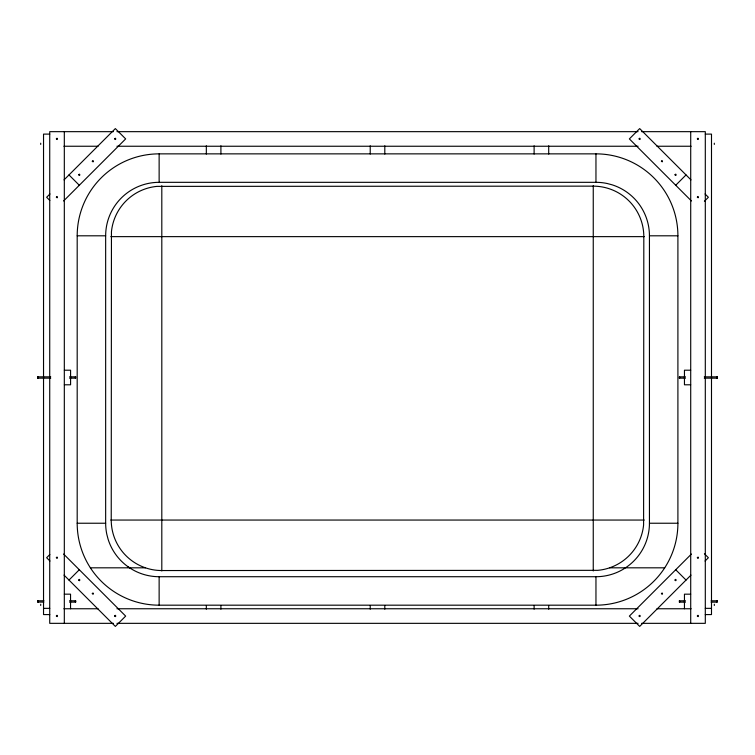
<?xml version="1.0" encoding="UTF-8"?>
<svg xmlns="http://www.w3.org/2000/svg" width="755" height="755" viewBox="0 0 755 755"><rect width="100%" height="100%" fill="white"/><g stroke="black" fill="none" stroke-linecap="round" stroke-linejoin="round"><path stroke-width="1.13" d="M49.962 193.969L46.65 197.272L49.821 200.453M64.033 179.888L115.345 128.586L125.66 138.901L63.59 200.972M49.821 554.548L46.65 557.728L49.962 561.031M68.988 580.067L79.303 569.751M675.725 185.249L686.04 174.934M704.415 201.245L708.379 197.272L705.066 193.969M691.438 554.028L629.368 616.099L639.683 626.414L690.995 575.112M705.066 561.031L708.379 557.728L704.415 553.755M113.401 131.663L49.726 131.663L49.726 623.337L113.401 623.337M116.94 131.663L638.088 131.663M641.627 131.663L705.302 131.663L705.302 623.337L641.627 623.337M49.764 134.107L43.535 134.107L43.535 614.579L49.764 614.579M705.274 134.107L711.493 134.107L711.493 614.579L705.274 614.579M63.882 146.244L98.075 146.244M116.94 146.244L638.088 146.244M656.954 146.244L691.155 146.244M159.135 153.86L595.959 153.86A81.946 81.946 0 0 1 677.905 235.805L677.905 523.234A81.946 81.946 0 0 1 595.959 605.18L159.135 605.18A81.946 81.946 0 0 1 77.189 523.234L77.189 235.805A81.946 81.946 0 0 1 159.135 153.86L159.135 182.323A53.482 53.482 0 0 0 105.653 235.805L77.189 235.805M159.135 182.323L595.959 182.323A53.482 53.482 0 0 1 607.124 183.493L612.012 184.786A53.482 53.482 0 0 1 649.442 235.796L649.442 523.234A53.482 53.482 0 0 1 595.959 576.716L595.959 605.18M649.442 235.805L677.905 235.805M110.787 236.636L644.26 236.636M64.354 370.205L70.583 370.205L70.583 384.795L64.354 384.795M690.683 370.205L684.455 370.205L684.455 384.795L690.683 384.795M37.788 376.849L50.727 376.849M69.535 376.849L75.717 376.839M685.502 376.849L679.321 376.849L679.321 378.104M704.311 376.849L717.25 376.849M37.788 378.151L50.727 378.151M69.535 378.151L75.717 378.151M679.321 378.161L685.502 378.151M704.311 378.151L717.25 378.151M110.787 520.053L644.26 520.053M77.189 523.234L105.653 523.234A53.482 53.482 0 0 0 106.832 534.389L108.116 539.287A53.482 53.482 0 0 0 159.135 576.716L595.959 576.716M649.442 523.234L677.905 523.234M90.383 567.817L145.422 567.817A50.651 50.651 0 0 0 161.806 570.544L597.818 570.336A50.642 50.642 0 0 0 609.625 567.817L664.711 567.817M64.317 594.166L70.545 594.166L70.545 608.756M690.683 594.176L684.455 594.176L684.455 608.766M43.932 600.801L37.75 600.801L37.769 602.056L43.847 602.112M69.498 600.801L75.679 600.801L75.679 602.046M679.321 600.829L685.502 600.82M711.068 600.829L717.25 600.82M69.498 602.112L75.594 602.112L75.594 600.867M685.502 602.131L679.321 602.141L679.406 600.876M711.068 602.141L717.25 602.131L717.25 600.876M43.535 608.351L49.764 608.351M705.274 608.351L711.493 608.351M63.882 608.756L98.075 608.756M116.94 608.756L638.088 608.756M656.954 608.756L691.155 608.756M116.94 623.337L638.088 623.337M129.605 567.817L127.888 566.637M690.995 179.888L639.683 128.586L629.368 138.901L691.438 200.972M675.725 569.751L686.04 580.067M68.988 174.934L79.303 185.249M63.59 554.028L125.66 616.099L115.345 626.414L64.033 575.112M717.231 376.905L717.231 378.095M717.033 376.905L716.948 378.104M717.033 600.876L716.948 602.075M714.315 143.205L714.315 144.422M714.315 604.264L714.315 605.472M690.712 131.663L690.712 623.337M679.623 376.905L679.604 378.095M679.604 600.876L679.623 602.065M595.959 153.86L595.959 182.323M593.251 185.711L593.251 570.95M548.706 145.809L548.706 154.058M548.706 605.652L548.706 609.181M534.115 145.809L534.115 154.058M534.115 605.652L534.115 609.181M384.805 145.809L384.805 154.058M384.805 605.652L384.805 609.181M370.224 145.809L370.224 154.058M370.224 605.652L370.224 609.181M220.913 145.809L220.913 154.058M220.913 605.652L220.913 609.181M206.332 145.809L206.332 154.058M206.332 605.652L206.332 609.181M161.806 185.711L161.806 570.95M159.135 576.716L159.135 605.18M105.653 235.805L105.653 523.234M75.717 376.896L75.642 378.095M75.415 376.905L75.415 378.095M75.377 600.867L75.396 602.056M64.317 131.663L64.317 623.337M40.713 143.205L40.713 144.422M40.713 604.264L40.713 605.472M38.09 376.896L38.014 378.095M38.052 600.857L38.052 602.046M37.967 600.867L37.967 602.056M37.788 376.905L37.788 378.095M609.625 567.807A50.519 50.519 0 0 0 643.6 524.923L643.817 236.636A50.5 50.5 0 0 0 610.974 189.363A50.651 50.651 0 0 0 593.251 186.145L156.927 186.381A50.528 50.528 0 0 0 111.447 231.766L111.23 520.053A50.415 50.415 0 0 0 114.439 537.758A50.547 50.547 0 0 0 145.422 567.817M56.37 138.911C58.012 141.015 57.559 136.768 56.38 138.816M56.37 197.168C57.89 199.329 57.739 195.016 56.38 197.083M56.37 557.737C58.097 559.851 57.465 555.435 56.37 557.737M56.37 615.995C58.041 618.128 57.588 613.683 56.37 615.995M78.709 174.83C80.266 176.991 80.096 172.612 78.709 174.782M92.299 161.249C93.818 163.457 93.658 158.984 92.299 161.249M78.709 580.076C80.219 582.256 80.105 577.82 78.709 580.029M92.299 593.656C93.988 595.733 93.478 591.486 92.308 593.572M114.637 138.911C116.185 141.034 116.006 136.759 114.647 138.816M114.637 615.995C116.232 618.166 115.94 613.702 114.637 615.995M639.089 138.911C640.759 141.034 640.278 136.617 639.098 138.863M639.089 615.995C640.599 618.222 640.466 613.702 639.089 615.995M661.427 161.249C663.239 163.316 662.39 158.965 661.427 161.249M675.017 174.83C676.593 177 676.329 172.565 675.017 174.782M661.427 593.656C662.956 595.827 662.786 591.505 661.437 593.572M675.017 580.076C676.555 582.265 676.348 577.802 675.017 580.029M697.356 138.911C699.158 140.949 698.347 136.731 697.365 138.816M697.356 197.168C699.054 199.244 698.526 194.998 697.365 197.083M697.356 557.737C698.885 559.946 698.696 555.472 697.356 557.737M697.356 615.995C698.97 618.185 698.564 613.702 697.356 615.995"/></g></svg>
